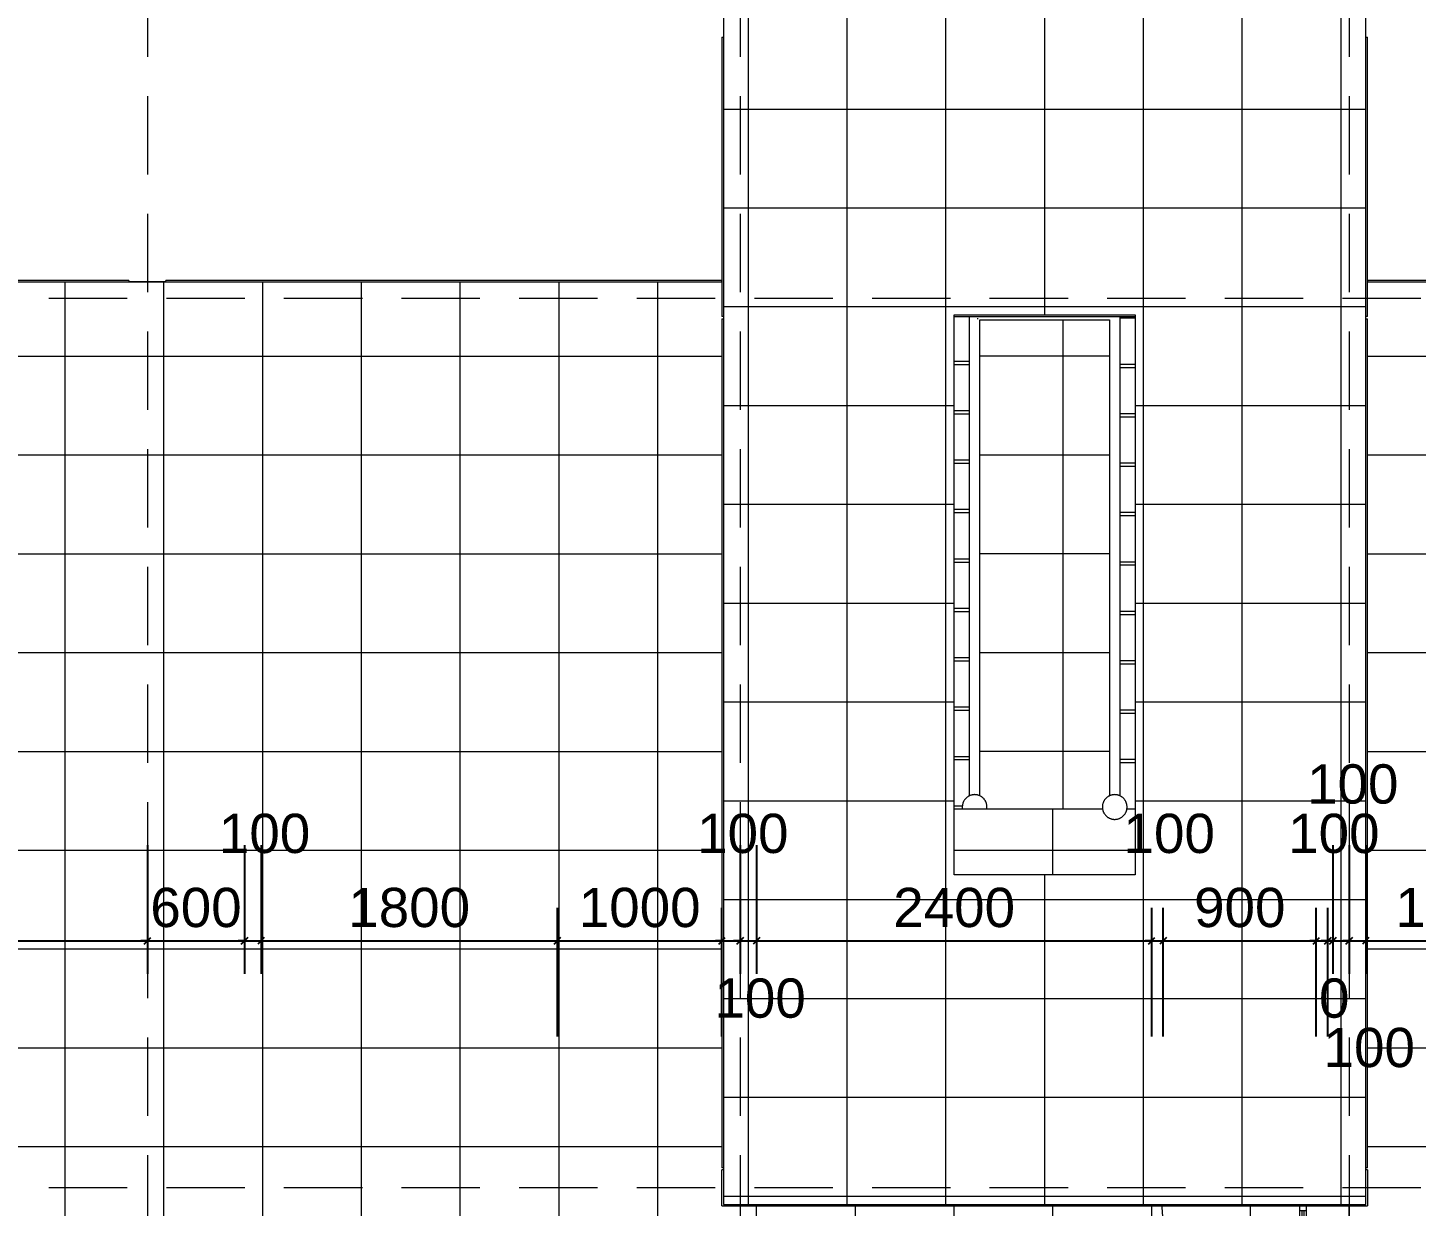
# Model space of a CAD drawing. Header units: millimetres. Extents: x -20510 to 108935, y -243239 to 20306.
# Drawn here: x 25323 to 33757, y -202311 to -195156 of the extents above; entities that cross this region are included whole.
import ezdxf

# ---------------------------------------------------------------- set-up
doc = ezdxf.new("R2010")
doc.units = ezdxf.units.MM
doc.linetypes.add('Hidden', pattern=[714.375, 476.25, -238.125])
doc.linetypes.add('Overhead', pattern=[396.875, 238.125, -158.75])
for name, color, linetype, lineweight in [('A-ANNO-DIMS', 1, 'Continuous', 9), ('A-DOOR', 2, 'Continuous', 18), ('A-FLOR-HRAL', 2, 'Continuous', 9), ('A-FLOR-PATT', 8, 'Continuous', 9), ('S-BEAM', 7, 'Continuous', 9), ('S-FNDN', 7, 'Continuous', 9), ('S-GRID', 1, 'Continuous', 9), ('S-STRS', 2, 'Continuous', 18)]:
    doc.layers.add(name, color=color, linetype=linetype, lineweight=lineweight)
doc.styles.add('Arial_5', font='arial.ttf', dxfattribs={"height": 238.125})
doc.dimstyles.new('SecretInternalLinAngDimStyle5p4736185', dxfattribs={"dimscale": 304.8, "dimtxt": 242.94927, "dimasz": 0.130208, "dimexe": 0.656168, "dimexo": 0.0625, "dimgap": 0.260417, "dimtad": 1, "dimdec": 0, "dimrnd": 100, "dimzin": 0, "dimdsep": 46, "dimtxsty": 'Arial_5', "dimblk1": 'OBLIQUE', "dimblk2": 'OBLIQUE', "dimsah": 1, "dimcen": 0.09, "dimdle": 0.492126, "dimazin": 0, "dimtfac": 1, "dimtdec": 4, "dimtix": 1, "dimtmove": 0, "dimatfit": 3, "dimfxl": 2.624672, "dimfxlon": 1, "dimtvp": 1, "dimtolj": 1, "dimtzin": 0, "dimarcsym": 2})
doc.dimstyles.new('SecretInternalLinAngDimStyle5p4736185_1', dxfattribs={"dimscale": 304.8, "dimtxt": 242.94927, "dimasz": 0.130208, "dimexe": 0.656168, "dimexo": 0.0625, "dimgap": 0.260417, "dimtad": 1, "dimdec": 0, "dimrnd": 100, "dimzin": 0, "dimdsep": 46, "dimtxsty": 'Arial_5', "dimblk1": 'OBLIQUE', "dimblk2": 'OBLIQUE', "dimsah": 1, "dimcen": 0.09, "dimdle": 0.492126, "dimazin": 0, "dimtfac": 1, "dimtdec": 4, "dimtix": 1, "dimtmove": 2, "dimatfit": 3, "dimfxl": 2.624672, "dimfxlon": 1, "dimtvp": 1, "dimtolj": 1, "dimtzin": 0, "dimarcsym": 2})

# ---------------------------------------------------------------- blocks, each defined once
blk = doc.blocks.new('Railing - 150mm-V1-07_MẶT BẰNG MÁI')
at = {"layer": 'A-FLOR-HRAL', "flags": 128}
blk.add_lwpolyline([(-30.7, 68.4), (-31.9, 67.9), (-34.6, 66.5), (-37.3, 65.1), (-39.8, 63.5), (-42.3, 61.9), (-44.8, 60.2), (-47.2, 58.3), (-49.5, 56.4), (-51.7, 54.4), (-53.8, 52.3), (-55.8, 50.1), (-57.8, 47.8), (-59.7, 45.4), (-61.4, 43), (-63.1, 40.5), (-64.7, 38), (-66.1, 35.3), (-67.5, 32.7), (-68.8, 30), (-69.9, 27.2), (-70.9, 24.4), (-71.9, 21.5), (-72.7, 18.6), (-73.3, 15.7), (-73.9, 12.7), (-74.4, 9.8), (-74.7, 6.8), (-74.9, 3.8), (-75, 0.8), (-75, -2.2), (-74.8, -5.2), (-74.6, -8.2), (-74.2, -11.1), (-73.9, -12.5)], dxfattribs=at)
blk = doc.blocks.new('Railing - Railing-2370405-07_MẶT BẰNG MÁI')
blk.add_blockref('Railing - 150mm-V1-07_MẶT BẰNG MÁI', (31925.4, 10112.5))
blk = doc.blocks.new('Railing - 150mm-2368054-07_MẶT BẰNG MÁI')
at = {"layer": 'A-FLOR-HRAL', "flags": 128}
for points in [[(-73.9, 12.5), (-74.4, 9.8), (-74.7, 6.8), (-74.9, 3.8), (-75, 0.8), (-75, -2.2), (-74.8, -5.2), (-74.6, -8.2), (-74.2, -11.1), (-73.7, -14.1), (-73, -17), (-72.3, -19.9), (-71.4, -22.8), (-70.5, -25.7), (-69.4, -28.5), (-68.2, -31.2), (-66.9, -33.9), (-65.5, -36.6), (-64, -39.2), (-62.4, -41.7), (-60.6, -44.1), (-58.8, -46.5), (-56.9, -48.8), (-54.9, -51.1), (-52.8, -53.2), (-50.7, -55.3), (-48.4, -57.3), (-46.1, -59.2), (-43.7, -61), (-41.2, -62.7), (-38.7, -64.3), (-36.1, -65.8), (-33.4, -67.2), (-30.7, -68.4), (-27.9, -69.6), (-25.1, -70.7), (-22.3, -71.6), (-19.4, -72.4), (-16.5, -73.2), (-13.5, -73.8), (-10.6, -74.2), (-7.6, -74.6), (-4.6, -74.9), (-1.6, -75), (0, -75)], [(0, -75), (3, -74.9), (6, -74.8), (9, -74.5), (11.9, -74), (14.9, -73.5), (17.8, -72.9), (20.7, -72.1), (23.6, -71.2), (26.4, -70.2), (29.2, -69.1), (31.9, -67.9), (34.6, -66.5), (37.3, -65.1), (39.8, -63.5), (42.3, -61.9), (44.8, -60.2), (47.2, -58.3), (49.5, -56.4), (51.7, -54.4), (53.8, -52.3), (55.8, -50.1), (57.8, -47.8), (59.7, -45.4), (61.4, -43), (63.1, -40.5), (64.7, -38), (66.1, -35.3), (67.5, -32.7), (68.8, -30), (69.9, -27.2), (70.9, -24.4), (71.9, -21.5), (72.7, -18.6), (73.3, -15.7), (73.9, -12.7), (74.4, -9.8), (74.7, -6.8), (74.9, -3.8), (75, -0.8), (75, 2.2), (74.8, 5.2), (74.6, 8.2), (74.2, 11.1), (73.9, 12.5)]]:
    blk.add_lwpolyline(points, dxfattribs=at)
blk = doc.blocks.new('Railing - 150mm-2368385-07_MẶT BẰNG MÁI')
at = {"layer": 'A-FLOR-HRAL', "flags": 128}
for points in [[(0, 75), (-3, 74.9), (-6, 74.8), (-9, 74.5), (-11.9, 74), (-14.9, 73.5), (-17.8, 72.9), (-20.7, 72.1), (-23.6, 71.2), (-26.4, 70.2), (-29.2, 69.1), (-31.9, 67.9), (-34.6, 66.5), (-37.3, 65.1), (-39.8, 63.5), (-42.3, 61.9), (-44.8, 60.2), (-47.2, 58.3), (-49.5, 56.4), (-51.7, 54.4), (-53.8, 52.3), (-55.8, 50.1), (-57.8, 47.8), (-59.7, 45.4), (-61.4, 43), (-63.1, 40.5), (-64.7, 38), (-66.1, 35.3), (-67.5, 32.7), (-68.8, 30), (-69.9, 27.2), (-70.9, 24.4), (-71.9, 21.5), (-72.7, 18.6), (-73.3, 15.7), (-73.9, 12.7), (-74.4, 9.8), (-74.7, 6.8), (-74.9, 3.8), (-75, 0.8), (-75, -2.2), (-74.8, -5.2), (-74.6, -8.2), (-74.2, -11.1), (-73.7, -14.1), (-73, -17), (-72.3, -19.9), (-71.4, -22.8), (-70.5, -25.7), (-69.4, -28.5), (-68.2, -31.2), (-66.9, -33.9), (-65.5, -36.6), (-64, -39.2), (-62.4, -41.7), (-60.6, -44.1), (-58.8, -46.5), (-56.9, -48.8), (-54.9, -51.1), (-52.8, -53.2), (-50.7, -55.3), (-48.4, -57.3), (-46.1, -59.2), (-43.7, -61), (-41.2, -62.7), (-38.7, -64.3), (-36.1, -65.8), (-33.4, -67.2), (-30.7, -68.4), (-27.9, -69.6), (-25.1, -70.7), (-22.3, -71.6), (-19.4, -72.4), (-16.5, -73.2), (-13.5, -73.8), (-10.6, -74.2), (-7.6, -74.6), (-4.6, -74.9), (-1.6, -75), (0, -75)], [(0, -75), (3, -74.9), (6, -74.8), (9, -74.5), (11.9, -74), (14.9, -73.5), (17.8, -72.9), (20.7, -72.1), (23.6, -71.2), (26.4, -70.2), (29.2, -69.1), (31.9, -67.9), (34.6, -66.5), (37.3, -65.1), (39.8, -63.5), (42.3, -61.9), (44.8, -60.2), (47.2, -58.3), (49.5, -56.4), (51.7, -54.4), (53.8, -52.3), (55.8, -50.1), (57.8, -47.8), (59.7, -45.4), (61.4, -43), (63.1, -40.5), (64.7, -38), (66.1, -35.3), (67.5, -32.7), (68.8, -30), (69.9, -27.2), (70.9, -24.4), (71.9, -21.5), (72.7, -18.6), (73.3, -15.7), (73.9, -12.7), (74.4, -9.8), (74.7, -6.8), (74.9, -3.8), (75, -0.8), (75, 2.2), (74.8, 5.2), (74.6, 8.2), (74.2, 11.1), (73.7, 14.1), (73, 17), (72.3, 19.9), (71.4, 22.8), (70.5, 25.7), (69.4, 28.5), (68.2, 31.2), (66.9, 33.9), (65.5, 36.6), (64, 39.2), (62.4, 41.7), (60.6, 44.1), (58.8, 46.5), (56.9, 48.8), (54.9, 51.1), (52.8, 53.2), (50.7, 55.3), (48.4, 57.3), (46.1, 59.2), (43.7, 61), (41.2, 62.7), (38.7, 64.3), (36.1, 65.8), (33.4, 67.2), (30.7, 68.4), (27.9, 69.6), (25.1, 70.7), (22.3, 71.6), (19.4, 72.4), (16.5, 73.2), (13.5, 73.8), (10.6, 74.2), (7.6, 74.6), (4.6, 74.9), (1.6, 75), (0, 75)]]:
    blk.add_lwpolyline(points, dxfattribs=at)
blk = doc.blocks.new('Railing - Railing-2370599-07_MẶT BẰNG MÁI')
at = {"layer": 'A-FLOR-HRAL'}
for p, q in [((31043.9, 10180.8), (31043.9, 13090)), ((31094.6, 13075), (31094.6, 13080.4)), ((31956.1, 13090), (31956.1, 10400)), ((31105.3, 13069.7), (31894.7, 13069.7)), ((31105.3, 10180.5), (31105.3, 13069.7)), ((31894.7, 13069.7), (31894.7, 10400)), ((31894.7, 10400), (31894.7, 10180.8)), ((31956.1, 10400), (31956.1, 10180.5))]:
    blk.add_line(p, q, dxfattribs=at)
at = {"rotation": 180}
blk.add_blockref('Railing - 150mm-2368054-07_MẶT BẰNG MÁI', (31074.6, 10112.5), dxfattribs=at)
blk.add_blockref('Railing - 150mm-2368385-07_MẶT BẰNG MÁI', (31925.4, 10112.5))
blk = doc.blocks.new('CỬA 1 CÁNH EROWINDOW_có ô chết_ - D4_1000x2200-2368989-07_MẶT BẰNG MÁI')
at = {"layer": 'A-DOOR'}
for p, q in [((-439, 958), (-399, 958)), ((-439, 110), (-439, 958)), ((-399, 958), (-399, 900)), ((-399, 958), (-399, 110)), ((-399, 900), (-439, 900)), ((-424, 138), (-424, 900)), ((-414, 900), (-414, 138)), ((-399, 138), (-439, 138))]:
    blk.add_line(p, q, dxfattribs=at)
blk.add_arc((-439, 80), 878, 1.96249, 90, dxfattribs=at)
blk = doc.blocks.new('_Oblique')
at = {"color": 0, "linetype": 'ByBlock', "lineweight": -2}
blk.add_line((-0.5, -0.5), (0.5, 0.5), dxfattribs=at)
blk = doc.blocks.new('DIMBLOCK152-07_MẶT BẰNG MÁI')
at = {"layer": 'A-ANNO-DIMS', "color": 0, "lineweight": -2, "transparency": 16777216}
for p, q in [((22550, -200119), (22550, -200900)), ((26050, -200119), (26050, -200900)), ((22400, -200700), (26200, -200700))]:
    blk.add_line(p, q, dxfattribs=at)
at = {"layer": 'Defpoints', "color": 0, "transparency": 16777216}
for p in [(22550, -200100), (26050, -200100), (26050, -200700)]:
    blk.add_point(p, dxfattribs=at)
at = {"layer": 'A-ANNO-DIMS', "color": 0, "lineweight": -2, "transparency": 16777216, "xscale": 39.6875, "yscale": 39.6875, "zscale": 39.6875, "rotation": 180}
blk.add_blockref('_Oblique', (22550, -200700), dxfattribs=at)
at = {"layer": 'A-ANNO-DIMS', "color": 0, "lineweight": -2, "transparency": 16777216, "xscale": 39.6875, "yscale": 39.6875, "zscale": 39.6875}
blk.add_blockref('_Oblique', (26050, -200700), dxfattribs=at)
at = {"layer": 'A-ANNO-DIMS', "color": 0, "transparency": 16777216, "insert": (24300, -200499), "char_height": 238.12, "width": 659.327, "attachment_point": 5, "style": 'Arial_5'}
blk.add_mtext('\\A1;3500', dxfattribs=at)
blk = doc.blocks.new('DIMBLOCK153-07_MẶT BẰNG MÁI')
at = {"layer": 'A-ANNO-DIMS', "color": 0, "lineweight": -2, "transparency": 16777216}
for p, q in [((26050, -200119), (26050, -200900)), ((26640, -200119), (26640, -200900)), ((26050, -200700), (26010.3, -200700)), ((26050, -200700), (26640, -200700)), ((26640, -200700), (26679.7, -200700))]:
    blk.add_line(p, q, dxfattribs=at)
at = {"layer": 'Defpoints', "color": 0, "transparency": 16777216}
for p in [(26050, -200100), (26640, -200100), (26640, -200700)]:
    blk.add_point(p, dxfattribs=at)
at = {"layer": 'A-ANNO-DIMS', "color": 0, "lineweight": -2, "transparency": 16777216, "xscale": 39.6875, "yscale": 39.6875, "zscale": 39.6875}
blk.add_blockref('_Oblique', (26050, -200700), dxfattribs=at)
at = {"layer": 'A-ANNO-DIMS', "color": 0, "lineweight": -2, "transparency": 16777216, "xscale": 39.6875, "yscale": 39.6875, "zscale": 39.6875, "rotation": 180}
blk.add_blockref('_Oblique', (26640, -200700), dxfattribs=at)
at = {"layer": 'A-ANNO-DIMS', "color": 0, "transparency": 16777216, "insert": (26345, -200499), "char_height": 238.12, "width": 494.495, "attachment_point": 5, "style": 'Arial_5'}
blk.add_mtext('\\A1;600', dxfattribs=at)
blk = doc.blocks.new('DIMBLOCK154-07_MẶT BẰNG MÁI')
at = {"layer": 'A-ANNO-DIMS', "color": 0, "lineweight": -2, "transparency": 16777216}
for p, q in [((26640, -200119), (26640, -200900)), ((26740, -200119), (26740, -200900)), ((26640, -200700), (26600.3, -200700)), ((26640, -200700), (26740, -200700)), ((26740, -200700), (26779.7, -200700))]:
    blk.add_line(p, q, dxfattribs=at)
at = {"layer": 'Defpoints', "color": 0, "transparency": 16777216}
for p in [(26640, -200100), (26740, -200100), (26740, -200700)]:
    blk.add_point(p, dxfattribs=at)
at = {"layer": 'A-ANNO-DIMS', "color": 0, "lineweight": -2, "transparency": 16777216, "xscale": 39.6875, "yscale": 39.6875, "zscale": 39.6875}
blk.add_blockref('_Oblique', (26640, -200700), dxfattribs=at)
at = {"layer": 'A-ANNO-DIMS', "color": 0, "lineweight": -2, "transparency": 16777216, "xscale": 39.6875, "yscale": 39.6875, "zscale": 39.6875, "rotation": 180}
blk.add_blockref('_Oblique', (26740, -200700), dxfattribs=at)
at = {"layer": 'A-ANNO-DIMS', "color": 0, "transparency": 16777216, "insert": (26484, -199928.5), "char_height": 238.12, "width": 494.495, "attachment_point": 1, "line_spacing_factor": 0.941778, "style": 'Arial_5'}
blk.add_mtext('\\A1;100', dxfattribs=at)
blk = doc.blocks.new('DIMBLOCK155-07_MẶT BẰNG MÁI')
at = {"layer": 'A-ANNO-DIMS', "color": 0, "lineweight": -2, "transparency": 16777216}
for p, q in [((26740, -200119), (26740, -200900)), ((28540, -201281), (28540, -200500)), ((26590, -200700), (28690, -200700))]:
    blk.add_line(p, q, dxfattribs=at)
at = {"layer": 'Defpoints', "color": 0, "transparency": 16777216}
for p in [(26740, -200100), (28540, -200700), (28540, -201300)]:
    blk.add_point(p, dxfattribs=at)
at = {"layer": 'A-ANNO-DIMS', "color": 0, "lineweight": -2, "transparency": 16777216, "xscale": 39.6875, "yscale": 39.6875, "zscale": 39.6875, "rotation": 180}
blk.add_blockref('_Oblique', (26740, -200700), dxfattribs=at)
at = {"layer": 'A-ANNO-DIMS', "color": 0, "lineweight": -2, "transparency": 16777216, "xscale": 39.6875, "yscale": 39.6875, "zscale": 39.6875}
blk.add_blockref('_Oblique', (28540, -200700), dxfattribs=at)
at = {"layer": 'A-ANNO-DIMS', "color": 0, "transparency": 16777216, "insert": (27640, -200499), "char_height": 238.12, "width": 659.327, "attachment_point": 5, "style": 'Arial_5'}
blk.add_mtext('\\A1;1800', dxfattribs=at)
blk = doc.blocks.new('DIMBLOCK156-07_MẶT BẰNG MÁI')
at = {"layer": 'A-ANNO-DIMS', "color": 0, "lineweight": -2, "transparency": 16777216}
for p, q in [((28540, -201281), (28540, -200500)), ((29540, -201281), (29540, -200500)), ((28390, -200700), (29690, -200700))]:
    blk.add_line(p, q, dxfattribs=at)
at = {"layer": 'Defpoints', "color": 0, "transparency": 16777216}
for p in [(29540, -200700), (28540, -201300), (29540, -201300)]:
    blk.add_point(p, dxfattribs=at)
at = {"layer": 'A-ANNO-DIMS', "color": 0, "lineweight": -2, "transparency": 16777216, "xscale": 39.6875, "yscale": 39.6875, "zscale": 39.6875, "rotation": 180}
blk.add_blockref('_Oblique', (28540, -200700), dxfattribs=at)
at = {"layer": 'A-ANNO-DIMS', "color": 0, "lineweight": -2, "transparency": 16777216, "xscale": 39.6875, "yscale": 39.6875, "zscale": 39.6875}
blk.add_blockref('_Oblique', (29540, -200700), dxfattribs=at)
at = {"layer": 'A-ANNO-DIMS', "color": 0, "transparency": 16777216, "insert": (29040, -200499), "char_height": 238.12, "width": 659.327, "attachment_point": 5, "style": 'Arial_5'}
blk.add_mtext('\\A1;1000', dxfattribs=at)
blk = doc.blocks.new('DIMBLOCK157-07_MẶT BẰNG MÁI')
at = {"layer": 'A-ANNO-DIMS', "color": 0, "lineweight": -2, "transparency": 16777216}
for p, q in [((29650, -200119), (29650, -200900)), ((29540, -201281), (29540, -200500)), ((29540, -200700), (29500.3, -200700)), ((29540, -200700), (29650, -200700)), ((29650, -200700), (29689.7, -200700))]:
    blk.add_line(p, q, dxfattribs=at)
at = {"layer": 'Defpoints', "color": 0, "transparency": 16777216}
for p in [(29650, -200100), (29650, -200700), (29540, -201300)]:
    blk.add_point(p, dxfattribs=at)
at = {"layer": 'A-ANNO-DIMS', "color": 0, "lineweight": -2, "transparency": 16777216, "xscale": 39.6875, "yscale": 39.6875, "zscale": 39.6875}
blk.add_blockref('_Oblique', (29540, -200700), dxfattribs=at)
at = {"layer": 'A-ANNO-DIMS', "color": 0, "lineweight": -2, "transparency": 16777216, "xscale": 39.6875, "yscale": 39.6875, "zscale": 39.6875, "rotation": 180}
blk.add_blockref('_Oblique', (29650, -200700), dxfattribs=at)
at = {"layer": 'A-ANNO-DIMS', "color": 0, "transparency": 16777216, "insert": (29389, -199928.5), "char_height": 238.12, "width": 494.495, "attachment_point": 1, "line_spacing_factor": 0.941778, "style": 'Arial_5'}
blk.add_mtext('\\A1;100', dxfattribs=at)
blk = doc.blocks.new('DIMBLOCK158-07_MẶT BẰNG MÁI')
at = {"layer": 'A-ANNO-DIMS', "color": 0, "lineweight": -2, "transparency": 16777216}
for p, q in [((29650, -200119), (29650, -200900)), ((29750, -200119), (29750, -200900)), ((29650, -200700), (29610.3, -200700)), ((29650, -200700), (29750, -200700)), ((29750, -200700), (29789.7, -200700))]:
    blk.add_line(p, q, dxfattribs=at)
at = {"layer": 'Defpoints', "color": 0, "transparency": 16777216}
for p in [(29650, -200100), (29750, -200100), (29750, -200700)]:
    blk.add_point(p, dxfattribs=at)
at = {"layer": 'A-ANNO-DIMS', "color": 0, "lineweight": -2, "transparency": 16777216, "xscale": 39.6875, "yscale": 39.6875, "zscale": 39.6875}
blk.add_blockref('_Oblique', (29650, -200700), dxfattribs=at)
at = {"layer": 'A-ANNO-DIMS', "color": 0, "lineweight": -2, "transparency": 16777216, "xscale": 39.6875, "yscale": 39.6875, "zscale": 39.6875, "rotation": 180}
blk.add_blockref('_Oblique', (29750, -200700), dxfattribs=at)
at = {"layer": 'A-ANNO-DIMS', "color": 0, "transparency": 16777216, "insert": (29494, -200928.5), "char_height": 238.12, "width": 494.495, "attachment_point": 1, "line_spacing_factor": 0.941778, "style": 'Arial_5'}
blk.add_mtext('\\A1;100', dxfattribs=at)
blk = doc.blocks.new('DIMBLOCK159-07_MẶT BẰNG MÁI')
at = {"layer": 'A-ANNO-DIMS', "color": 0, "lineweight": -2, "transparency": 16777216}
for p, q in [((29750, -200119), (29750, -200900)), ((32150, -201281), (32150, -200500)), ((29600, -200700), (32300, -200700))]:
    blk.add_line(p, q, dxfattribs=at)
at = {"layer": 'Defpoints', "color": 0, "transparency": 16777216}
for p in [(29750, -200100), (32150, -200700), (32150, -201300)]:
    blk.add_point(p, dxfattribs=at)
at = {"layer": 'A-ANNO-DIMS', "color": 0, "lineweight": -2, "transparency": 16777216, "xscale": 39.6875, "yscale": 39.6875, "zscale": 39.6875, "rotation": 180}
blk.add_blockref('_Oblique', (29750, -200700), dxfattribs=at)
at = {"layer": 'A-ANNO-DIMS', "color": 0, "lineweight": -2, "transparency": 16777216, "xscale": 39.6875, "yscale": 39.6875, "zscale": 39.6875}
blk.add_blockref('_Oblique', (32150, -200700), dxfattribs=at)
at = {"layer": 'A-ANNO-DIMS', "color": 0, "transparency": 16777216, "insert": (30950, -200499), "char_height": 238.12, "width": 659.327, "attachment_point": 5, "style": 'Arial_5'}
blk.add_mtext('\\A1;2400', dxfattribs=at)
blk = doc.blocks.new('DIMBLOCK160-07_MẶT BẰNG MÁI')
at = {"layer": 'A-ANNO-DIMS', "color": 0, "lineweight": -2, "transparency": 16777216}
for p, q in [((32150, -201281), (32150, -200500)), ((32220, -201281), (32220, -200500)), ((32150, -200700), (32110.3, -200700)), ((32150, -200700), (32220, -200700)), ((32220, -200700), (32259.7, -200700))]:
    blk.add_line(p, q, dxfattribs=at)
at = {"layer": 'Defpoints', "color": 0, "transparency": 16777216}
for p in [(32220, -200700), (32150, -201300), (32220, -201300)]:
    blk.add_point(p, dxfattribs=at)
at = {"layer": 'A-ANNO-DIMS', "color": 0, "lineweight": -2, "transparency": 16777216, "xscale": 39.6875, "yscale": 39.6875, "zscale": 39.6875}
blk.add_blockref('_Oblique', (32150, -200700), dxfattribs=at)
at = {"layer": 'A-ANNO-DIMS', "color": 0, "lineweight": -2, "transparency": 16777216, "xscale": 39.6875, "yscale": 39.6875, "zscale": 39.6875, "rotation": 180}
blk.add_blockref('_Oblique', (32220, -200700), dxfattribs=at)
at = {"layer": 'A-ANNO-DIMS', "color": 0, "transparency": 16777216, "insert": (31979, -199928.5), "char_height": 238.12, "width": 494.495, "attachment_point": 1, "line_spacing_factor": 0.941778, "style": 'Arial_5'}
blk.add_mtext('\\A1;100', dxfattribs=at)
blk = doc.blocks.new('DIMBLOCK161-07_MẶT BẰNG MÁI')
at = {"layer": 'A-ANNO-DIMS', "color": 0, "lineweight": -2, "transparency": 16777216}
for p, q in [((32220, -201281), (32220, -200500)), ((33150, -201281), (33150, -200500)), ((32070, -200700), (33300, -200700))]:
    blk.add_line(p, q, dxfattribs=at)
at = {"layer": 'Defpoints', "color": 0, "transparency": 16777216}
for p in [(33150, -200700), (32220, -201300), (33150, -201300)]:
    blk.add_point(p, dxfattribs=at)
at = {"layer": 'A-ANNO-DIMS', "color": 0, "lineweight": -2, "transparency": 16777216, "xscale": 39.6875, "yscale": 39.6875, "zscale": 39.6875, "rotation": 180}
blk.add_blockref('_Oblique', (32220, -200700), dxfattribs=at)
at = {"layer": 'A-ANNO-DIMS', "color": 0, "lineweight": -2, "transparency": 16777216, "xscale": 39.6875, "yscale": 39.6875, "zscale": 39.6875}
blk.add_blockref('_Oblique', (33150, -200700), dxfattribs=at)
at = {"layer": 'A-ANNO-DIMS', "color": 0, "transparency": 16777216, "insert": (32685, -200499), "char_height": 238.12, "width": 494.495, "attachment_point": 5, "style": 'Arial_5'}
blk.add_mtext('\\A1;900', dxfattribs=at)
blk = doc.blocks.new('DIMBLOCK162-07_MẶT BẰNG MÁI')
at = {"layer": 'A-ANNO-DIMS', "color": 0, "lineweight": -2, "transparency": 16777216}
for p, q in [((33150, -201281), (33150, -200500)), ((33220, -201281), (33220, -200500)), ((33150, -200700), (33110.3, -200700)), ((33150, -200700), (33220, -200700)), ((33220, -200700), (33259.7, -200700))]:
    blk.add_line(p, q, dxfattribs=at)
at = {"layer": 'Defpoints', "color": 0, "transparency": 16777216}
for p in [(33220, -200700), (33150, -201300), (33220, -201300)]:
    blk.add_point(p, dxfattribs=at)
at = {"layer": 'A-ANNO-DIMS', "color": 0, "lineweight": -2, "transparency": 16777216, "xscale": 39.6875, "yscale": 39.6875, "zscale": 39.6875}
blk.add_blockref('_Oblique', (33150, -200700), dxfattribs=at)
at = {"layer": 'A-ANNO-DIMS', "color": 0, "lineweight": -2, "transparency": 16777216, "xscale": 39.6875, "yscale": 39.6875, "zscale": 39.6875, "rotation": 180}
blk.add_blockref('_Oblique', (33220, -200700), dxfattribs=at)
at = {"layer": 'A-ANNO-DIMS', "color": 0, "transparency": 16777216, "insert": (32979, -199928.5), "char_height": 238.12, "width": 494.495, "attachment_point": 1, "line_spacing_factor": 0.941778, "style": 'Arial_5'}
blk.add_mtext('\\A1;100', dxfattribs=at)
blk = doc.blocks.new('DIMBLOCK163-07_MẶT BẰNG MÁI')
at = {"layer": 'A-ANNO-DIMS', "color": 0, "lineweight": -2, "transparency": 16777216}
for p, q in [((33250, -200119), (33250, -200900)), ((33220, -201281), (33220, -200500)), ((33220, -200700), (33180.3, -200700)), ((33220, -200700), (33250, -200700)), ((33250, -200700), (33289.7, -200700))]:
    blk.add_line(p, q, dxfattribs=at)
at = {"layer": 'Defpoints', "color": 0, "transparency": 16777216}
for p in [(33250, -200100), (33250, -200700), (33220, -201300)]:
    blk.add_point(p, dxfattribs=at)
at = {"layer": 'A-ANNO-DIMS', "color": 0, "lineweight": -2, "transparency": 16777216, "xscale": 39.6875, "yscale": 39.6875, "zscale": 39.6875}
blk.add_blockref('_Oblique', (33220, -200700), dxfattribs=at)
at = {"layer": 'A-ANNO-DIMS', "color": 0, "lineweight": -2, "transparency": 16777216, "xscale": 39.6875, "yscale": 39.6875, "zscale": 39.6875, "rotation": 180}
blk.add_blockref('_Oblique', (33250, -200700), dxfattribs=at)
at = {"layer": 'A-ANNO-DIMS', "color": 0, "transparency": 16777216, "insert": (33166.3, -200928.5), "char_height": 238.12, "width": 164.832, "attachment_point": 1, "line_spacing_factor": 0.941778, "style": 'Arial_5'}
blk.add_mtext('\\A1;0', dxfattribs=at)
blk = doc.blocks.new('DIMBLOCK164-07_MẶT BẰNG MÁI')
at = {"layer": 'A-ANNO-DIMS', "color": 0, "lineweight": -2, "transparency": 16777216}
for p, q in [((33250, -200119), (33250, -200900)), ((33350, -200119), (33350, -200900)), ((33250, -200700), (33210.3, -200700)), ((33250, -200700), (33350, -200700)), ((33350, -200700), (33389.7, -200700))]:
    blk.add_line(p, q, dxfattribs=at)
at = {"layer": 'Defpoints', "color": 0, "transparency": 16777216}
for p in [(33250, -200100), (33350, -200100), (33350, -200700)]:
    blk.add_point(p, dxfattribs=at)
at = {"layer": 'A-ANNO-DIMS', "color": 0, "lineweight": -2, "transparency": 16777216, "xscale": 39.6875, "yscale": 39.6875, "zscale": 39.6875}
blk.add_blockref('_Oblique', (33250, -200700), dxfattribs=at)
at = {"layer": 'A-ANNO-DIMS', "color": 0, "lineweight": -2, "transparency": 16777216, "xscale": 39.6875, "yscale": 39.6875, "zscale": 39.6875, "rotation": 180}
blk.add_blockref('_Oblique', (33350, -200700), dxfattribs=at)
at = {"layer": 'A-ANNO-DIMS', "color": 0, "transparency": 16777216, "insert": (33094, -199628.5), "char_height": 238.12, "width": 494.495, "attachment_point": 1, "line_spacing_factor": 0.941778, "style": 'Arial_5'}
blk.add_mtext('\\A1;100', dxfattribs=at)
blk = doc.blocks.new('DIMBLOCK165-07_MẶT BẰNG MÁI')
at = {"layer": 'A-ANNO-DIMS', "color": 0, "lineweight": -2, "transparency": 16777216}
for p, q in [((33350, -200119), (33350, -200900)), ((33450, -200119), (33450, -200900)), ((33350, -200700), (33310.3, -200700)), ((33350, -200700), (33450, -200700)), ((33450, -200700), (33489.7, -200700))]:
    blk.add_line(p, q, dxfattribs=at)
at = {"layer": 'Defpoints', "color": 0, "transparency": 16777216}
for p in [(33350, -200100), (33450, -200100), (33450, -200700)]:
    blk.add_point(p, dxfattribs=at)
at = {"layer": 'A-ANNO-DIMS', "color": 0, "lineweight": -2, "transparency": 16777216, "xscale": 39.6875, "yscale": 39.6875, "zscale": 39.6875}
blk.add_blockref('_Oblique', (33350, -200700), dxfattribs=at)
at = {"layer": 'A-ANNO-DIMS', "color": 0, "lineweight": -2, "transparency": 16777216, "xscale": 39.6875, "yscale": 39.6875, "zscale": 39.6875, "rotation": 180}
blk.add_blockref('_Oblique', (33450, -200700), dxfattribs=at)
at = {"layer": 'A-ANNO-DIMS', "color": 0, "transparency": 16777216, "insert": (33194, -201228.5), "char_height": 238.12, "width": 494.495, "attachment_point": 1, "line_spacing_factor": 0.941778, "style": 'Arial_5'}
blk.add_mtext('\\A1;100', dxfattribs=at)
blk = doc.blocks.new('DIMBLOCK166-07_MẶT BẰNG MÁI')
at = {"layer": 'A-ANNO-DIMS', "color": 0, "lineweight": -2, "transparency": 16777216}
for p, q in [((33450, -200119), (33450, -200900)), ((34550, -200119), (34550, -200900)), ((33300, -200700), (34700, -200700))]:
    blk.add_line(p, q, dxfattribs=at)
at = {"layer": 'Defpoints', "color": 0, "transparency": 16777216}
for p in [(33450, -200100), (34550, -200100), (34550, -200700)]:
    blk.add_point(p, dxfattribs=at)
at = {"layer": 'A-ANNO-DIMS', "color": 0, "lineweight": -2, "transparency": 16777216, "xscale": 39.6875, "yscale": 39.6875, "zscale": 39.6875, "rotation": 180}
blk.add_blockref('_Oblique', (33450, -200700), dxfattribs=at)
at = {"layer": 'A-ANNO-DIMS', "color": 0, "lineweight": -2, "transparency": 16777216, "xscale": 39.6875, "yscale": 39.6875, "zscale": 39.6875}
blk.add_blockref('_Oblique', (34550, -200700), dxfattribs=at)
at = {"layer": 'A-ANNO-DIMS', "color": 0, "transparency": 16777216, "insert": (34000, -200499), "char_height": 238.12, "width": 659.327, "attachment_point": 5, "style": 'Arial_5'}
blk.add_mtext('\\A1;1100', dxfattribs=at)

msp = doc.modelspace()

# ---------------------------------------------------------------- hatches: boundary and pattern name
at = {"layer": 'A-FLOR-PATT'}
h = msp.add_hatch(dxfattribs=at)
h.set_pattern_fill('FP_5', color=256, style=0, pattern_type=2)
h.set_pattern_definition([(0.0043, (16612.5, -202550.4), (-0.045, 600), []), (90.004, (16612.5, -202550.4), (-600, -0.042), [])])
h.paths.add_polyline_path([(450, -210100.9), (825, -210100.8), (825, -209951), (650, -209951), (650, -210100), (450, -210100), (450, -209900), (574, -209900), (574, -209750), (450, -209750), (450, -209921)])
h.paths.add_polyline_path([(1925, -210100.8), (2025, -210100.7), (2025, -210001), (1925, -210001)])
h.paths.add_polyline_path([(3125, -210100.7), (3225, -210100.7), (3225, -210001), (3125, -210001)])
h.paths.add_polyline_path([(4250, -210100.6), (11050, -210100), (11050, -205200), (4589.3, -205200), (4589.3, -207114.5), (1100, -207114.5), (1100, -207564.5), (650, -207564.5), (650, -209650), (675, -209650), (675, -209750), (674, -209750), (674, -209851), (925, -209851), (925, -209901), (4225, -209901), (4225, -209956), (4250, -209956)])
h.paths.add_polyline_path([(26650, -210098.9), (32150, -210098.5), (32150, -210006), (32250, -210006), (32250, -210098.5), (33450, -210098.4), (33450, -210006), (33550, -210006), (33550, -209901), (36850, -209901), (36850, -209900), (37250, -209900), (37250, -209750), (37025, -209750), (37025, -209650), (37050, -209650), (37050, -206600), (37150, -206600), (37150, -207450), (37254.9, -207450), (37260.1, -204700), (37250, -204700), (37250, -205200), (26650, -205200), (26650, -209461.1)])
h.paths.add_polyline_path([(34550, -210098.3), (34650, -210098.3), (34650, -210001), (34550, -210001)])
h.paths.add_polyline_path([(35750, -210098.2), (35850, -210098.2), (35850, -210001), (35750, -210001)])
h.paths.add_polyline_path([(36950, -210098.2), (37050, -210098.1), (37050, -210000), (36950, -210000)])
h.paths.add_polyline_path([(37250.8, -209650), (37252.5, -208750), (37250, -208750), (37250, -209650)])
h.paths.add_polyline_path([(37150, -208650), (37252.7, -208650), (37252.9, -208550), (37150, -208550)])
h.paths.add_polyline_path([(550, -208650), (550, -208550), (450, -208550), (450, -208650)])
h.paths.add_polyline_path([(37250, -208450), (37253.1, -208450), (37254.7, -207550), (37250, -207550), (37250, -207621.2)])
h.paths.add_polyline_path([(-1398.3, -205600), (-1200.3, -205600), (-1200.3, -201200), (-4025.9, -201200), (-4050, -205600), (-3634.8, -205600)])
h.paths.add_polyline_path([(37250, -204500), (37260.4, -204500), (37264.5, -202300), (37250, -202300), (37250, -202312.7), (37260, -202312.7), (37260, -204487.3), (37250, -204487.3)])
h.paths.add_polyline_path([(37260, -202100), (37264.9, -202100), (37269.7, -199530), (37260, -199530), (37260, -202037.3), (37250, -202037.3), (37250, -202100)])
h.paths.add_polyline_path([(5650, -200300), (6750, -200300), (6750, -196910), (5650, -196910), (5650, -200261.7)])
h.paths.add_polyline_path([(6625.4, -199962.3), (6608.5, -199960.5), (6592, -199954.3), (6580.4, -199947.2), (6567.3, -199934), (6558.7, -199920.9), (6553.1, -199905.6), (6550.5, -199890.4), (6552.7, -199870.1), (6559.3, -199854.2), (6568.9, -199839.1), (6576.8, -199831.2), (6594.5, -199819.4), (6594.7, -199819.2), (6594.7, -198025.5), (6656.1, -198025.5), (6656.9, -199819.6), (6670.4, -199827.8), (6683.5, -199841), (6692.1, -199854.1), (6697.7, -199869.4), (6700.1, -199887.5), (6698.1, -199904.9), (6691.5, -199920.8), (6684.1, -199933.6), (6674, -199943.8), (6656.3, -199955.6), (6652.5, -199956.9), (6641, -199960.5)])
h.paths.add_polyline_path([(31169.6, -199900), (31852.1, -199900), (31850.5, -199890.4), (31852.7, -199870.1), (31859.3, -199854.2), (31868.5, -199839.5), (31876.8, -199831.2), (31894.5, -199819.4), (31894.7, -199819.2), (31894.7, -196930.3), (31105.3, -196930.3), (31106.1, -199819.6), (31119.6, -199827.8), (31132.7, -199841), (31141.3, -199854.1), (31146.9, -199869.4), (31149.5, -199884.6), (31148.2, -199900), (31149.5, -199900)])
h.paths.add_polyline_path([(3074.5, -199685.5), (4240, -199685.5), (4240, -196912.7), (4250, -196912.7), (4250, -196700.8), (4225, -196700.8), (4225, -196899), (675, -196899), (675, -197150), (650, -197150), (650, -199235.5), (1100, -199235.5), (1100, -199685.5), (3040.5, -199685.5)])
h.paths.add_polyline_path([(37260, -199430), (37269.9, -199430), (37275, -196699.9), (37250, -196700), (37250, -196912.7), (37260, -196912.7), (37260, -199341.7)])
h.paths.add_polyline_path([(450, -198250), (550, -198250), (550, -198150), (450, -198150), (450, -198250)])
h.paths.add_polyline_path([(450, -198050), (450, -198050), (450, -197961.8)])
h.paths.add_polyline_path([(575, -197050), (575, -196900), (450, -196900), (450, -196700), (650, -196700), (650, -196799), (825, -196799), (825, -196699.3), (450, -196700), (450, -197050)])
h.paths.add_polyline_path([(31105.3, -196930.3), (31094.6, -196919.6), (31094.6, -196925)])
h.paths.add_polyline_path([(31094.6, -196919.6), (31085, -196910), (31075, -196910)])
h.paths.add_polyline_path([(2025, -196799), (2025, -196699.8), (1925, -196699.8), (1925, -196799), (1956.3, -196799)])
h.paths.add_polyline_path([(3225, -196799), (3225, -196700.3), (3125, -196700.3), (3125, -196799)])
h.paths.add_polyline_path([(22350, -196700), (22562.7, -196700), (22562.7, -196698.8), (22337.3, -196698.8), (22337.3, -196700)])
h.paths.add_polyline_path([(11750, -196700), (11762.7, -196700), (11762.7, -196698.4), (11537.3, -196698.4), (11537.3, -196700), (11550, -196700)])
h.paths.add_polyline_path([(26162.7, -196700), (26162.7, -196699), (25937.3, -196699), (25937.3, -196700), (26150, -196700)])
h.paths.add_polyline_path([(8162.7, -196700), (8162.7, -196698.3), (8150, -196698.3), (8150, -196700)])
h.paths.add_polyline_path([(15350, -196700), (15362.7, -196700), (15362.7, -196698.6), (15137.3, -196698.5), (15137.3, -196700), (15150, -196700)])
h.paths.add_polyline_path([(18950, -196700), (18962.7, -196700), (18962.7, -196698.7), (18737.3, -196698.7), (18737.3, -196700), (18750, -196700)])
h.paths.add_polyline_path([(4250, -195212.7), (4250, -195212.7), (4250, -195000), (4250, -195000), (4250, -195200)])
at = {"layer": 'S-FNDN'}
h = msp.add_hatch(dxfattribs=at)
h.set_pattern_fill('FP_4', color=256, style=0, pattern_type=2)
h.set_pattern_definition([(0.0043, (16611.9, -202550.3), (-0.045, 600), []), (90.004, (16611.9, -202550.3), (-600, -0.042), [])])
h.paths.add_polyline_path([(450, -210100.9), (825, -210100.8), (825, -209951), (650, -209951), (650, -210100), (450, -210100), (450, -209900), (574, -209900), (574, -209750), (450, -209750), (450, -209921)])
h.paths.add_polyline_path([(1925, -210100.8), (2025, -210100.7), (2025, -210001), (1925, -210001)])
h.paths.add_polyline_path([(3125, -210100.7), (3225, -210100.7), (3225, -210001), (3125, -210001)])
h.paths.add_polyline_path([(4250, -210100.6), (11050, -210100), (11050, -205200), (4589.3, -205200), (4589.3, -207114.5), (1100, -207114.5), (1100, -207564.5), (650, -207564.5), (650, -209650), (675, -209650), (675, -209750), (674, -209750), (674, -209851), (925, -209851), (925, -209901), (4225, -209901), (4225, -209956), (4250, -209956)])
h.paths.add_polyline_path([(26650, -210098.9), (32150, -210098.5), (32150, -210006), (32250, -210006), (32250, -210098.5), (33450, -210098.4), (33450, -210006), (33550, -210006), (33550, -209901), (36850, -209901), (36850, -209900), (37250, -209900), (37250, -209750), (37025, -209750), (37025, -209650), (37050, -209650), (37050, -206600), (37150, -206600), (37150, -207450), (37254.9, -207450), (37260.1, -204700), (37250, -204700), (37250, -205200), (26650, -205200), (26650, -209461.1)])
h.paths.add_polyline_path([(34550, -210098.3), (34650, -210098.3), (34650, -210001), (34550, -210001)])
h.paths.add_polyline_path([(35750, -210098.2), (35850, -210098.2), (35850, -210001), (35750, -210001)])
h.paths.add_polyline_path([(36950, -210098.2), (37050, -210098.1), (37050, -210000), (36950, -210000)])
h.paths.add_polyline_path([(450, -209650), (450, -209650), (450, -209461.1)])
h.paths.add_polyline_path([(37250, -209650), (37250.8, -209650), (37252.5, -208750), (37250, -208750), (37250, -209461.1)])
h.paths.add_polyline_path([(37252.7, -208650), (37252.9, -208550), (37150, -208550), (37150, -208650), (37250, -208650)])
h.paths.add_polyline_path([(550, -208650), (550, -208550), (450, -208550), (450, -208650)])
h.paths.add_polyline_path([(37250, -208450), (37253.1, -208450), (37254.7, -207550), (37250, -207550), (37250, -207621.2)])
h.paths.add_polyline_path([(450, -208450), (450, -208450), (450, -207621.2)])
h.paths.add_polyline_path([(-3634.8, -205600), (-1200.3, -205600), (-1200.3, -201200), (-4025.9, -201200), (-4050, -205600)])
h.paths.add_polyline_path([(37260.4, -204500), (37264.5, -202300), (37250, -202300), (37250, -202312.7), (37260, -202312.7), (37260, -204487.3), (37250, -204487.3), (37250, -204500), (37260, -204500)])
h.paths.add_polyline_path([(37260, -202100), (37264.9, -202100), (37269.7, -199530), (37260, -199530), (37260, -202037.3), (37250, -202037.3), (37250, -202100)])
h.paths.add_polyline_path([(5650, -200300), (6750, -200300), (6750, -196910), (5650, -196910), (5650, -200261.7)])
h.paths.add_polyline_path([(6625.4, -199962.3), (6608.5, -199960.5), (6592, -199954.3), (6580.4, -199947.2), (6567.3, -199934), (6558.7, -199920.9), (6553.1, -199905.6), (6550.5, -199890.4), (6552.7, -199870.1), (6559.3, -199854.2), (6568.9, -199839.1), (6576.8, -199831.2), (6594.5, -199819.4), (6594.7, -199819.2), (6594.7, -198025.5), (6656.1, -198025.5), (6656.9, -199819.6), (6670.4, -199827.8), (6683.5, -199841), (6692.1, -199854.1), (6697.7, -199869.4), (6700.1, -199887.5), (6698.1, -199904.9), (6691.5, -199920.8), (6684.1, -199933.6), (6674, -199943.8), (6656.3, -199955.6), (6652.5, -199956.9), (6641, -199960.5)])
h.paths.add_polyline_path([(31389.4, -199900), (31852.1, -199900), (31850.5, -199890.4), (31852.7, -199870.1), (31859.3, -199854.2), (31868.5, -199839.5), (31876.8, -199831.2), (31894.5, -199819.4), (31894.7, -199819.2), (31894.7, -196930.3), (31105.3, -196930.3), (31106.1, -199819.6), (31119.6, -199827.8), (31132.7, -199841), (31141.3, -199854.1), (31146.9, -199869.4), (31149.5, -199884.6), (31148.2, -199900), (31309.4, -199900)])
h.paths.add_polyline_path([(3074.5, -199685.5), (4240, -199685.5), (4240, -196912.7), (4250, -196912.7), (4250, -196700.8), (4225, -196700.8), (4225, -196899), (675, -196899), (675, -197150), (650, -197150), (650, -199235.5), (1100, -199235.5), (1100, -199685.5), (3040.5, -199685.5)])
h.paths.add_polyline_path([(37260, -199430), (37269.9, -199430), (37275, -196699.9), (37250, -196700), (37250, -196912.7), (37260, -196912.7), (37260, -199341.7)])
h.paths.add_polyline_path([(450, -198250), (550, -198250), (550, -198150), (450, -198150)])
h.paths.add_polyline_path([(450, -198050), (450, -198050), (450, -197961.8)])
h.paths.add_polyline_path([(575, -197050), (575, -196900), (450, -196900), (450, -196700), (650, -196700), (650, -196799), (825, -196799), (825, -196699.3), (450, -196700), (450, -197050)])
h.paths.add_polyline_path([(31105.3, -196930.3), (31094.6, -196919.6), (31094.6, -196925)])
h.paths.add_polyline_path([(31094.6, -196919.6), (31085, -196910), (31075, -196910)])
h.paths.add_polyline_path([(3225, -196799), (3225, -196700.3), (3125, -196700.3), (3125, -196799)])
h.paths.add_polyline_path([(1925, -196799), (2025, -196799), (2025, -196699.8), (1925, -196699.8)])
h.paths.add_polyline_path([(8150, -196700), (8162.7, -196700), (8162.7, -196698.3), (8150, -196698.3)])
h.paths.add_polyline_path([(11750, -196700), (11762.7, -196700), (11762.7, -196698.4), (11537.3, -196698.4), (11537.3, -196700), (11550, -196700)])
h.paths.add_polyline_path([(15362.7, -196700), (15362.7, -196698.6), (15137.3, -196698.5), (15137.3, -196700), (15350, -196700)])
h.paths.add_polyline_path([(29540, -196700), (29540, -196699.1), (29537.3, -196700)])
h.paths.add_polyline_path([(25950, -196700), (26162.7, -196700), (26162.7, -196699), (25937.3, -196699), (25937.3, -196700)])
h.paths.add_polyline_path([(18962.7, -196700), (18962.7, -196698.7), (18737.3, -196698.7), (18737.3, -196700), (18950, -196700)])
h.paths.add_polyline_path([(22350, -196700), (22562.7, -196700), (22562.7, -196698.8), (22337.3, -196698.8), (22337.3, -196700)])
h.paths.add_polyline_path([(4250, -195212.7), (4250, -195212.7), (4250, -195000), (4250, -195000), (4250, -195200)])
h.paths.add_polyline_path([(29550, -195212.7), (29550, -195212.7), (29550, -195200)])
h.paths.add_polyline_path([(33449.3, -195000), (33449.3, -195000), (33449.2, -195000)])
h = msp.add_hatch(dxfattribs=at)
h.set_pattern_fill('FP_2', color=256, style=0, pattern_type=2)
h.set_pattern_definition([(0, (20750, -202550), (0, 600), []), (90, (20750, -202550), (-600, 4e-14), [])])
h.paths.add_polyline_path([(12020.2, -210100), (26650, -210100), (26650, -205200), (37250, -205200), (37250, -196700), (33460, -196700), (33460, -196910), (33450, -196910), (33450, -196922.7), (33460, -196922.7), (33460, -202077.3), (33450, -202077.3), (33450, -202090), (33460, -202090), (33460, -202310), (29540, -202310), (29540, -202090), (29550, -202090), (29550, -202077.3), (29540, -202077.3), (29540, -196922.7), (29550, -196922.7), (29550, -196910), (29540, -196910), (29540, -196700), (8150, -196700), (8150, -195000), (4250, -195000), (4250, -199685.5), (4589.3, -199685.5), (4589.3, -205200), (11050, -205200), (11050, -210100)])
h.paths.add_polyline_path([(32050, -200300), (32050, -199900), (31998.8, -199900.8), (31998.1, -199904.9), (31991.5, -199920.8), (31984.1, -199933.6), (31974, -199943.8), (31956.3, -199955.6), (31952.5, -199956.9), (31938.4, -199960.8), (31925.4, -199962.3), (31908.5, -199960.5), (31892, -199954.3), (31880.4, -199947.2), (31867.3, -199934), (31858.7, -199920.9), (31853.1, -199905.6), (31852.1, -199900), (30950, -199900), (30950, -200300)])
h.paths.add_polyline_path([(6750, -200300), (5650, -200300), (5650, -196900), (6750, -196900), (6750, -200261.7)])
h = msp.add_hatch(dxfattribs=at)
h.set_pattern_fill('FP_3', color=256, style=0, pattern_type=2)
h.set_pattern_definition([(90, (31500, -198650), (-600, 4e-14), []), (180, (31500, -198650), (-7e-14, -600), [])])
h.paths.add_polyline_path([(33450, -202300), (33450, -195000), (29550, -195000), (29550, -202300), (29911.6, -202300)])
h.paths.add_polyline_path([(32050, -200300), (30950, -200300), (30950, -196900), (32050, -196900), (32050, -200261.7)])

# ---------------------------------------------------------------- linework, layer by layer
at = {"layer": 'S-BEAM'}
for p, q in [((29540, -195212.7), (29550, -195212.7)), ((29540, -195212.7), (29540, -196910)), ((33450, -195212.7), (33460, -195212.7)), ((33460, -196910), (33460, -195212.7)), ((25937.3, -196690), (22562.7, -196690)), ((25937.3, -196690), (25937.3, -196700)), ((26162.7, -196700), (26162.7, -196690)), ((29537.3, -196690), (26162.7, -196690)), ((29537.3, -196690), (29537.3, -196700)), ((33462.7, -196700), (33462.7, -196690)), ((37037.3, -196690), (33462.7, -196690)), ((29550, -196910), (29540, -196910)), ((29540, -196922.7), (29550, -196922.7)), ((29540, -196922.7), (29540, -202077.3)), ((30950, -196910), (32050, -196910)), ((33460, -196910), (33450, -196910)), ((33450, -196922.7), (33460, -196922.7)), ((33460, -202077.3), (33460, -196922.7)), ((29550, -202077.3), (29540, -202077.3)), ((29540, -202310), (29540, -202090)), ((29550, -202090), (29540, -202090)), ((33460, -202077.3), (33450, -202077.3)), ((33460, -202090), (33450, -202090)), ((33460, -202090), (33460, -202310)), ((29540, -202310), (33460, -202310))]:
    msp.add_line(p, q, dxfattribs=at)
at = {"layer": 'S-FNDN'}
for p, q in [((29550, -195000), (29550, -202300)), ((33450, -202300), (33450, -195000)), ((29540, -196700), (8150, -196700)), ((26162.7, -196699), (25937.3, -196699)), ((29540, -196699.1), (29537.3, -196699.1)), ((37250, -196700), (33460, -196700)), ((33462.7, -196700), (33460, -196700)), ((30950, -200300), (30950, -196900)), ((30950, -196900), (32050, -196900)), ((32050, -196900), (32050, -200300)), ((31852.1, -199900), (30950, -199900)), ((32050, -199900), (31998.9, -199900)), ((32050, -200300), (30950, -200300)), ((29550, -202300), (33450, -202300))]:
    msp.add_line(p, q, dxfattribs=at)
at = {"layer": 'S-GRID', "linetype": 'Hidden'}
for p, q in [((26050, -192000), (26050, -213000)), ((29650, -192000), (29650, -213000)), ((33350, -192000), (33350, -213000)), ((39500, -196800), (-3000, -196800)), ((39500, -202200), (-3000, -202200))]:
    msp.add_line(p, q, dxfattribs=at)
at = {"layer": 'S-STRS', "linetype": 'Overhead', "lineweight": 18}
for p, q in [((32050, -196920), (31956.1, -196920)), ((30950, -197180), (31043.9, -197180)), ((32050, -197220), (31956.1, -197220)), ((30950, -197480), (31043.9, -197480)), ((32050, -197520), (31956.1, -197520)), ((30950, -197780), (31043.9, -197780)), ((32050, -197820), (31956.1, -197820)), ((30950, -198080), (31043.9, -198080)), ((32050, -198120), (31956.1, -198120)), ((30950, -198380), (31043.9, -198380)), ((32050, -198420), (31956.1, -198420)), ((30950, -198680), (31043.9, -198680)), ((32050, -198720), (31956.1, -198720)), ((30950, -198980), (31043.9, -198980)), ((32050, -199020), (31956.1, -199020)), ((30950, -199280), (31043.9, -199280)), ((32050, -199320), (31956.1, -199320)), ((30950, -199580), (31043.9, -199580)), ((32050, -199620), (31956.1, -199620)), ((30950, -199880), (31000.6, -199880))]:
    msp.add_line(p, q, dxfattribs=at)
at = {"layer": 'S-STRS'}
for p, q in [((30950, -197200), (31043.9, -197200)), ((32050, -197200), (31956.1, -197200)), ((30950, -197500), (31043.9, -197500)), ((32050, -197500), (31956.1, -197500)), ((30950, -197800), (31043.9, -197800)), ((32050, -197800), (31956.1, -197800)), ((30950, -198100), (31043.9, -198100)), ((32050, -198100), (31956.1, -198100)), ((30950, -198400), (31043.9, -198400)), ((32050, -198400), (31956.1, -198400)), ((30950, -198700), (31043.9, -198700)), ((32050, -198700), (31956.1, -198700)), ((30950, -199000), (31043.9, -199000)), ((32050, -199000), (31956.1, -199000)), ((30950, -199300), (31043.9, -199300)), ((32050, -199300), (31956.1, -199300)), ((30950, -199600), (31043.9, -199600)), ((32050, -199600), (31956.1, -199600)), ((32050, -199900), (31998.9, -199900))]:
    msp.add_line(p, q, dxfattribs=at)

# ---------------------------------------------------------------- block references
at = {"layer": 'A-DOOR', "rotation": 180}
msp.add_blockref('CỬA 1 CÁNH EROWINDOW_có ô chết_ - D4_1000x2200-2368989-07_MẶT BẰNG MÁI', (32650, -202200), dxfattribs=at)
at = {"layer": 'A-FLOR-HRAL'}
for name in ['Railing - Railing-2370599-07_MẶT BẰNG MÁI', 'Railing - Railing-2370405-07_MẶT BẰNG MÁI']:
    msp.add_blockref(name, (0, -210000), dxfattribs=at)

# ---------------------------------------------------------------- dimensions: what is measured, and where the dimension line sits
at = {"layer": 'A-ANNO-DIMS'}
for base, p1, p2, override, picture, middle in [((33350, -200700), (33250, -200100), (33350, -200100), {"dimpost": '<>', "dimfxl": 100}, 'DIMBLOCK164-07_MẶT BẰNG MÁI', (33341.2, -199787.2)), ((26740, -200700), (26640, -200100), (26740, -200100), {"dimpost": '<>', "dimfxl": 100}, 'DIMBLOCK154-07_MẶT BẰNG MÁI', (26731.2, -200087.2)), ((29650, -200700), (29540, -201300), (29650, -200100), {"dimpost": '<>', "dimfxl": 1205.03112}, 'DIMBLOCK157-07_MẶT BẰNG MÁI', (29636.2, -200087.2)), ((32220, -200700), (32150, -201300), (32220, -201300), {"dimpost": '<>', "dimfxl": 70}, 'DIMBLOCK160-07_MẶT BẰNG MÁI', (32226.2, -200087.2)), ((33220, -200700), (33150, -201300), (33220, -201300), {"dimpost": '<>', "dimfxl": 70}, 'DIMBLOCK162-07_MẶT BẰNG MÁI', (33226.2, -200087.2)), ((29750, -200700), (29650, -200100), (29750, -200100), {"dimpost": '<>', "dimfxl": 100}, 'DIMBLOCK158-07_MẶT BẰNG MÁI', (29741.2, -201087.2)), ((33250, -200700), (33220, -201300), (33250, -200100), {"dimpost": '<>', "dimfxl": 1200.374941}, 'DIMBLOCK163-07_MẶT BẰNG MÁI', (33248.7, -201087.2)), ((33450, -200700), (33350, -200100), (33450, -200100), {"dimpost": '<>', "dimfxl": 100}, 'DIMBLOCK165-07_MẶT BẰNG MÁI', (33441.2, -201387.2))]:
    dim = msp.add_linear_dim(base=base, p1=p1, p2=p2, dimstyle='SecretInternalLinAngDimStyle5p4736185_1', override=override, dxfattribs=at)
    dim.commit()
    dim.dimension.update_dxf_attribs({"geometry": picture, "text_midpoint": middle, "dimtype": 160})
for base, p1, p2, override, picture, middle in [((26050, -200700), (22550, -200100), (26050, -200100), {"dimpost": '<>', "dimfxl": 3500}, 'DIMBLOCK152-07_MẶT BẰNG MÁI', (24300, -200499)), ((26640, -200700), (26050, -200100), (26640, -200100), {"dimpost": '<>', "dimfxl": 590}, 'DIMBLOCK153-07_MẶT BẰNG MÁI', (26345, -200499)), ((28540, -200700), (26740, -200100), (28540, -201300), {"dimpost": '<>', "dimfxl": 2163.330765}, 'DIMBLOCK155-07_MẶT BẰNG MÁI', (27640, -200499)), ((32150, -200700), (29750, -200100), (32150, -201300), {"dimpost": '<>', "dimfxl": 2683.281573}, 'DIMBLOCK159-07_MẶT BẰNG MÁI', (30950, -200499)), ((34550, -200700), (33450, -200100), (34550, -200100), {"dimpost": '<>', "dimfxl": 1100}, 'DIMBLOCK166-07_MẶT BẰNG MÁI', (34000, -200499)), ((29540, -200700), (28540, -201300), (29540, -201300), {"dimpost": '<>', "dimfxl": 1000}, 'DIMBLOCK156-07_MẶT BẰNG MÁI', (29040, -200499)), ((33150, -200700), (32220, -201300), (33150, -201300), {"dimpost": '<>', "dimfxl": 930}, 'DIMBLOCK161-07_MẶT BẰNG MÁI', (32685, -200499))]:
    dim = msp.add_linear_dim(base=base, p1=p1, p2=p2, dimstyle='SecretInternalLinAngDimStyle5p4736185', override=override, dxfattribs=at)
    dim.commit()
    dim.dimension.update_dxf_attribs({"geometry": picture, "text_midpoint": middle})

doc.saveas('drawing.dxf')
